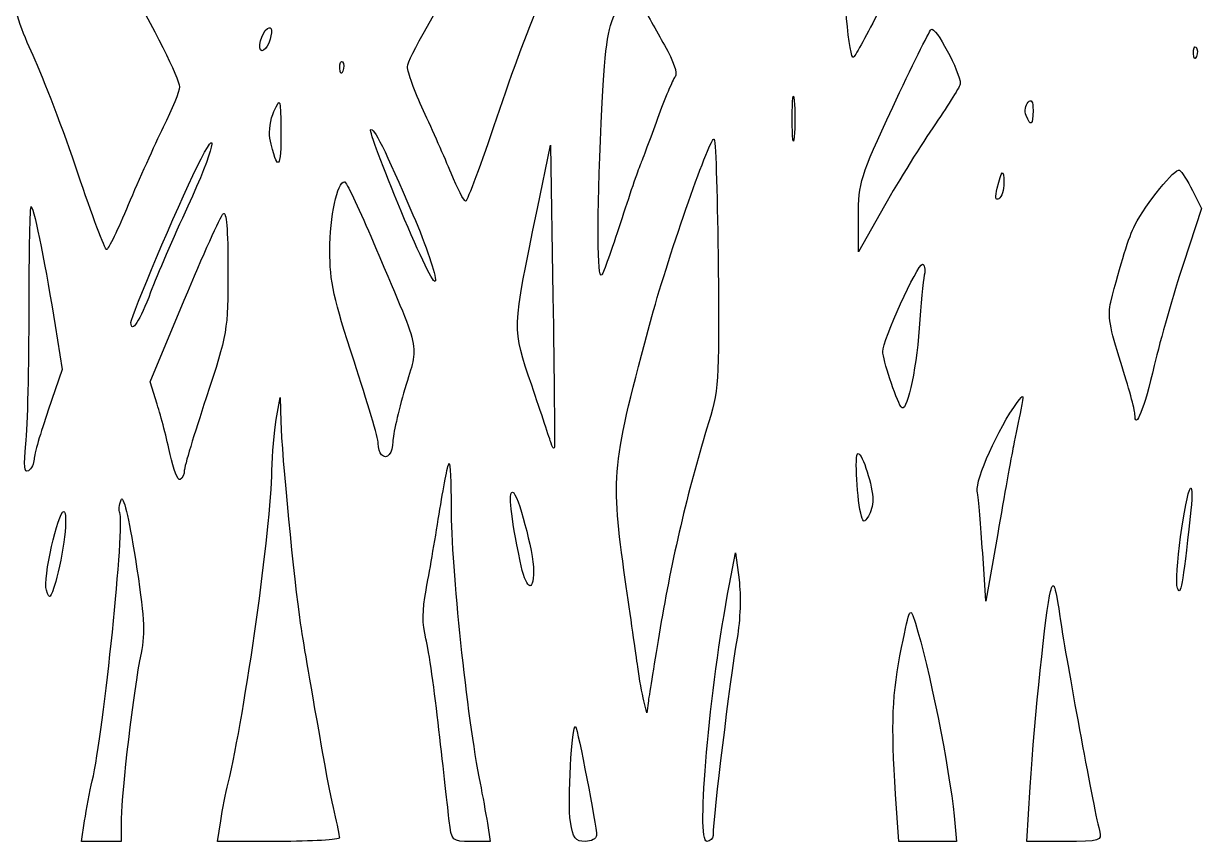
# Model space of a CAD drawing. Header units: centimetres. Extents: x -52 to 49, y -21 to 24.
# Drawn here: x -38.74 to -32.31, y -19.79 to -15.33 of the extents above; entities that cross this region are included whole.
import ezdxf

# ---------------------------------------------------------------- set-up
doc = ezdxf.new("R2010")
doc.units = ezdxf.units.CM
doc.header["$MEASUREMENT"] = 0
doc.layers.add('Layer 1', color=7, linetype='Continuous')

msp = doc.modelspace()

# ---------------------------------------------------------------- linework, layer by layer
at = {"layer": 'Layer 1'}
for points, knots in [([(-36.15924, -15.8465), (-36.07595, -15.59799), (-35.96725, -15.30686), (-35.91768, -15.19955), (-35.91768, -15.19955), (-35.80859, -14.96337), (-35.748, -14.7895), (-35.7406, -14.6914), (-35.7406, -14.6914), (-35.73526, -14.62068), (-35.86168, -14.36688), (-35.90224, -14.36688), (-35.90224, -14.36688), (-35.95306, -14.36688), (-36.64479, -15.48375), (-36.64479, -15.56581), (-36.64479, -15.56581), (-36.64479, -15.5937), (-36.60525, -15.70147), (-36.55693, -15.80529), (-36.55693, -15.80529), (-36.50861, -15.90912), (-36.44093, -16.06252), (-36.40654, -16.1462), (-36.40654, -16.1462), (-36.37215, -16.22987), (-36.33651, -16.29834), (-36.32734, -16.29834), (-36.32734, -16.29834), (-36.31817, -16.29834), (-36.24252, -16.09501), (-36.15923, -15.84651), (-36.15923, -15.84651), (-36.15923, -15.84651), (-36.15924, -15.8465), (-36.15924, -15.8465)], [0, 0, 0, 0, 0.1, 0.1, 0.1, 0.1, 0.2, 0.2, 0.2, 0.2, 0.3, 0.3, 0.3, 0.3, 0.4, 0.4, 0.4, 0.4, 0.5, 0.5, 0.5, 0.5, 0.6, 0.6, 0.6, 0.6, 0.7, 0.7, 0.7, 0.7, 0.8, 0.8, 0.8, 0.8, 1, 1, 1, 1]), ([(-34.06922, -15.25608), (-33.96795, -15.05919), (-33.95296, -15.01171), (-33.97735, -14.96504), (-33.97735, -14.96504), (-34.11176, -14.70781), (-34.29981, -14.41902), (-34.31985, -14.43906), (-34.31985, -14.43906), (-34.33419, -14.4534), (-34.32838, -14.58469), (-34.3054, -14.76553), (-34.3054, -14.76553), (-34.28426, -14.9319), (-34.25876, -15.1731), (-34.24873, -15.30153), (-34.24873, -15.30153), (-34.2387, -15.42996), (-34.22143, -15.52521), (-34.21036, -15.5132), (-34.21036, -15.5132), (-34.19929, -15.50119), (-34.13577, -15.38549), (-34.06922, -15.25609), (-34.06922, -15.25609), (-34.06922, -15.25609), (-34.06922, -15.25608), (-34.06922, -15.25608)], [0, 0, 0, 0, 0.125, 0.125, 0.125, 0.125, 0.25, 0.25, 0.25, 0.25, 0.375, 0.375, 0.375, 0.375, 0.5, 0.5, 0.5, 0.5, 0.625, 0.625, 0.625, 0.625, 0.75, 0.75, 0.75, 0.75, 1, 1, 1, 1]), ([(-38.16744, -16.31818), (-38.1111, -16.18357), (-38.02525, -15.99337), (-37.97667, -15.89551), (-37.97667, -15.89551), (-37.92809, -15.79765), (-37.88834, -15.69872), (-37.88834, -15.67568), (-37.88834, -15.67568), (-37.88834, -15.57895), (-38.46575, -14.55852), (-38.51263, -14.57241), (-38.51263, -14.57241), (-38.5258, -14.57631), (-38.60008, -14.68346), (-38.67772, -14.81054), (-38.67772, -14.81054), (-38.80624, -15.0209), (-38.81766, -15.05223), (-38.80535, -15.16064), (-38.80535, -15.16064), (-38.79791, -15.22612), (-38.74476, -15.38091), (-38.68724, -15.5046), (-38.68724, -15.5046), (-38.62972, -15.62829), (-38.51957, -15.91702), (-38.44248, -16.14621), (-38.44248, -16.14621), (-38.36538, -16.37541), (-38.29501, -16.56293), (-38.2861, -16.56293), (-38.2861, -16.56293), (-38.27718, -16.56293), (-38.22379, -16.4528), (-38.16745, -16.31819), (-38.16745, -16.31819), (-38.16745, -16.31819), (-38.16744, -16.31818), (-38.16744, -16.31818)], [0, 0, 0, 0, 0.0909091, 0.0909091, 0.0909091, 0.0909091, 0.1818182, 0.1818182, 0.1818182, 0.1818182, 0.2727273, 0.2727273, 0.2727273, 0.2727273, 0.3636364, 0.3636364, 0.3636364, 0.3636364, 0.4545455, 0.4545455, 0.4545455, 0.4545455, 0.5454545, 0.5454545, 0.5454545, 0.5454545, 0.6363636, 0.6363636, 0.6363636, 0.6363636, 0.7272727, 0.7272727, 0.7272727, 0.7272727, 0.8181818, 0.8181818, 0.8181818, 0.8181818, 1, 1, 1, 1]), ([(-35.48289, -16.4174), (-35.43577, -16.27188), (-35.38717, -16.129), (-35.37489, -16.0999), (-35.37489, -16.0999), (-35.36261, -16.0708), (-35.32014, -15.95769), (-35.28051, -15.84855), (-35.28051, -15.84855), (-35.24088, -15.73941), (-35.19786, -15.63652), (-35.18493, -15.61991), (-35.18493, -15.61991), (-35.17003, -15.60078), (-35.19116, -15.53773), (-35.24256, -15.44793), (-35.24256, -15.44793), (-35.28719, -15.36995), (-35.34336, -15.26746), (-35.36738, -15.22016), (-35.36738, -15.22016), (-35.3914, -15.17287), (-35.41837, -15.13417), (-35.42733, -15.13417), (-35.42733, -15.13417), (-35.43629, -15.13417), (-35.47073, -15.18998), (-35.50387, -15.2582), (-35.50387, -15.2582), (-35.55647, -15.36647), (-35.56703, -15.44462), (-35.58702, -15.87336), (-35.58702, -15.87336), (-35.61121, -16.39233), (-35.61002, -16.73131), (-35.58412, -16.7005), (-35.58412, -16.7005), (-35.57556, -16.69032), (-35.53001, -16.56292), (-35.48289, -16.4174)], [0, 0, 0, 0, 0.0909091, 0.0909091, 0.0909091, 0.0909091, 0.1818182, 0.1818182, 0.1818182, 0.1818182, 0.2727273, 0.2727273, 0.2727273, 0.2727273, 0.3636364, 0.3636364, 0.3636364, 0.3636364, 0.4545455, 0.4545455, 0.4545455, 0.4545455, 0.5454545, 0.5454545, 0.5454545, 0.5454545, 0.6363636, 0.6363636, 0.6363636, 0.6363636, 0.7272727, 0.7272727, 0.7272727, 0.7272727, 0.8181818, 0.8181818, 0.8181818, 0.8181818, 1, 1, 1, 1]), ([(-37.40168, -15.43627), (-37.37863, -15.37621), (-37.38189, -15.3404), (-37.40888, -15.35709), (-37.40888, -15.35709), (-37.44027, -15.37649), (-37.46547, -15.47813), (-37.43889, -15.47813), (-37.43889, -15.47813), (-37.42726, -15.47813), (-37.41051, -15.4593), (-37.40168, -15.43628), (-37.40168, -15.43628), (-37.40168, -15.43628), (-37.40168, -15.43627), (-37.40168, -15.43627)], [0, 0, 0, 0, 0.2, 0.2, 0.2, 0.2, 0.4, 0.4, 0.4, 0.4, 0.6, 0.6, 0.6, 0.6, 1, 1, 1, 1]), ([(-33.76442, -15.8769), (-33.68969, -15.76881), (-33.62854, -15.66982), (-33.62854, -15.65693), (-33.62854, -15.65693), (-33.62854, -15.59618), (-33.76605, -15.34048), (-33.78725, -15.3618), (-33.78725, -15.3618), (-33.80022, -15.37485), (-33.89484, -15.56608), (-33.9975, -15.78676), (-33.9975, -15.78676), (-34.17527, -16.16887), (-34.18417, -16.19724), (-34.18417, -16.3819), (-34.18417, -16.3819), (-34.18417, -16.3819), (-34.18417, -16.5758), (-34.18417, -16.5758), (-34.18417, -16.5758), (-34.18417, -16.5758), (-34.04223, -16.32462), (-34.04223, -16.32462), (-34.04223, -16.32462), (-33.96416, -16.18647), (-33.83915, -15.985), (-33.76442, -15.87691), (-33.76442, -15.87691), (-33.76442, -15.87691), (-33.76442, -15.8769), (-33.76442, -15.8769)], [0, 0, 0, 0, 0.1111111, 0.1111111, 0.1111111, 0.1111111, 0.2222222, 0.2222222, 0.2222222, 0.2222222, 0.3333333, 0.3333333, 0.3333333, 0.3333333, 0.4444444, 0.4444444, 0.4444444, 0.4444444, 0.5555556, 0.5555556, 0.5555556, 0.5555556, 0.6666667, 0.6666667, 0.6666667, 0.6666667, 0.7777778, 0.7777778, 0.7777778, 0.7777778, 1, 1, 1, 1]), ([(-32.34256, -15.45883), (-32.35135, -15.45004), (-32.35761, -15.46567), (-32.35646, -15.49356), (-32.35646, -15.49356), (-32.35519, -15.52438), (-32.34892, -15.53065), (-32.34047, -15.50955), (-32.34047, -15.50955), (-32.33283, -15.49045), (-32.33377, -15.46763), (-32.34256, -15.45884), (-32.34256, -15.45884), (-32.34256, -15.45884), (-32.34256, -15.45883), (-32.34256, -15.45883)], [0, 0, 0, 0, 0.2, 0.2, 0.2, 0.2, 0.4, 0.4, 0.4, 0.4, 0.6, 0.6, 0.6, 0.6, 1, 1, 1, 1]), ([(-36.99922, -15.53821), (-37.00801, -15.52942), (-37.01427, -15.54505), (-37.01312, -15.57294), (-37.01312, -15.57294), (-37.01185, -15.60376), (-37.00558, -15.61003), (-36.99713, -15.58893), (-36.99713, -15.58893), (-36.98949, -15.56983), (-36.99043, -15.54701), (-36.99922, -15.53822), (-36.99922, -15.53822), (-36.99922, -15.53822), (-36.99922, -15.53821), (-36.99922, -15.53821)], [0, 0, 0, 0, 0.2, 0.2, 0.2, 0.2, 0.4, 0.4, 0.4, 0.4, 0.6, 0.6, 0.6, 0.6, 1, 1, 1, 1]), ([(-37.33486, -15.90807), (-37.33693, -15.7359), (-37.33829, -15.73233), (-37.37271, -15.80885), (-37.37271, -15.80885), (-37.39235, -15.85251), (-37.40229, -15.91799), (-37.39481, -15.95437), (-37.39481, -15.95437), (-37.35516, -16.1472), (-37.3322, -16.12947), (-37.33486, -15.90807)], [0, 0, 0, 0, 0.25, 0.25, 0.25, 0.25, 0.5, 0.5, 0.5, 0.5, 1, 1, 1, 1]), ([(-34.53531, -15.74932), (-34.54102, -15.69475), (-34.54569, -15.7394), (-34.54569, -15.84854), (-34.54569, -15.84854), (-34.54569, -15.95768), (-34.54102, -16.00233), (-34.53531, -15.94776), (-34.53531, -15.94776), (-34.5296, -15.89319), (-34.5296, -15.80389), (-34.53531, -15.74932)], [0, 0, 0, 0, 0.25, 0.25, 0.25, 0.25, 0.5, 0.5, 0.5, 0.5, 1, 1, 1, 1]), ([(-33.23167, -15.80356), (-33.23167, -15.75442), (-33.2402, -15.74065), (-33.259, -15.75945), (-33.259, -15.75945), (-33.27403, -15.77448), (-33.27871, -15.80663), (-33.2694, -15.83089), (-33.2694, -15.83089), (-33.24489, -15.89476), (-33.23168, -15.88519), (-33.23168, -15.80356), (-33.23168, -15.80356), (-33.23168, -15.80356), (-33.23167, -15.80356), (-33.23167, -15.80356)], [0, 0, 0, 0, 0.2, 0.2, 0.2, 0.2, 0.4, 0.4, 0.4, 0.4, 0.6, 0.6, 0.6, 0.6, 1, 1, 1, 1]), ([(-38.04559, -16.79499), (-38.01188, -16.70373), (-37.92075, -16.49301), (-37.84307, -16.32673), (-37.84307, -16.32673), (-37.70172, -16.02415), (-37.65858, -15.83882), (-37.79335, -16.11313), (-37.79335, -16.11313), (-37.89989, -16.32997), (-38.15291, -16.92576), (-38.15291, -16.95977), (-38.15291, -16.95977), (-38.15291, -17.02709), (-38.10301, -16.95048), (-38.04558, -16.795), (-38.04558, -16.795), (-38.04558, -16.795), (-38.04559, -16.79499), (-38.04559, -16.79499)], [0, 0, 0, 0, 0.1666667, 0.1666667, 0.1666667, 0.1666667, 0.3333333, 0.3333333, 0.3333333, 0.3333333, 0.5, 0.5, 0.5, 0.5, 0.6666667, 0.6666667, 0.6666667, 0.6666667, 1, 1, 1, 1]), ([(-36.61459, -16.37322), (-36.768, -16.01493), (-36.82929, -15.89193), (-36.84606, -15.90869), (-36.84606, -15.90869), (-36.85275, -15.91538), (-36.77745, -16.11573), (-36.67874, -16.35392), (-36.67874, -16.35392), (-36.57659, -16.6004), (-36.49591, -16.76371), (-36.49148, -16.73295), (-36.49148, -16.73295), (-36.4872, -16.70323), (-36.54259, -16.54135), (-36.61459, -16.37321), (-36.61459, -16.37321), (-36.61459, -16.37321), (-36.61459, -16.37322), (-36.61459, -16.37322)], [0, 0, 0, 0, 0.1666667, 0.1666667, 0.1666667, 0.1666667, 0.3333333, 0.3333333, 0.3333333, 0.3333333, 0.5, 0.5, 0.5, 0.5, 0.6666667, 0.6666667, 0.6666667, 0.6666667, 1, 1, 1, 1]), ([(-35.26564, -18.62667), (-35.20338, -18.25502), (-35.11481, -17.87569), (-35.01235, -17.54188), (-35.01235, -17.54188), (-34.94493, -17.32222), (-34.94346, -17.30166), (-34.94938, -16.65912), (-34.94938, -16.65912), (-34.95271, -16.2973), (-34.96238, -15.98317), (-34.97086, -15.96106), (-34.97086, -15.96106), (-34.98523, -15.92362), (-35.21881, -16.58723), (-35.31117, -16.92789), (-35.31117, -16.92789), (-35.53175, -17.74145), (-35.5372, -17.79541), (-35.4562, -18.36284), (-35.4562, -18.36284), (-35.42822, -18.55888), (-35.3977, -18.77284), (-35.38839, -18.83833), (-35.38839, -18.83833), (-35.37908, -18.90381), (-35.36411, -18.98716), (-35.35512, -19.02354), (-35.35512, -19.02354), (-35.35512, -19.02354), (-35.33878, -19.08969), (-35.33878, -19.08969), (-35.33878, -19.08969), (-35.33878, -19.08969), (-35.32991, -19.02354), (-35.32991, -19.02354), (-35.32991, -19.02354), (-35.32503, -18.98716), (-35.2961, -18.80857), (-35.26563, -18.62666), (-35.26563, -18.62666), (-35.26563, -18.62666), (-35.26564, -18.62667), (-35.26564, -18.62667)], [0, 0, 0, 0, 0.0833333, 0.0833333, 0.0833333, 0.0833333, 0.1666667, 0.1666667, 0.1666667, 0.1666667, 0.25, 0.25, 0.25, 0.25, 0.3333333, 0.3333333, 0.3333333, 0.3333333, 0.4166667, 0.4166667, 0.4166667, 0.4166667, 0.5, 0.5, 0.5, 0.5, 0.5833333, 0.5833333, 0.5833333, 0.5833333, 0.6666667, 0.6666667, 0.6666667, 0.6666667, 0.75, 0.75, 0.75, 0.75, 0.8333333, 0.8333333, 0.8333333, 0.8333333, 1, 1, 1, 1]), ([(-35.85104, -16.81427), (-35.85104, -16.81427), (-35.86427, -15.99406), (-35.86427, -15.99406), (-35.86427, -15.99406), (-35.86427, -15.99406), (-35.93521, -16.33802), (-35.93521, -16.33802), (-35.93521, -16.33802), (-36.07514, -17.01649), (-36.07414, -16.98603), (-35.9669, -17.30247), (-35.9669, -17.30247), (-35.91488, -17.45597), (-35.86725, -17.59815), (-35.86106, -17.61842), (-35.86106, -17.61842), (-35.85486, -17.63869), (-35.8471, -17.6506), (-35.8438, -17.64488), (-35.8438, -17.64488), (-35.8405, -17.63916), (-35.84377, -17.26539), (-35.85104, -16.81427)], [0, 0, 0, 0, 0.1428571, 0.1428571, 0.1428571, 0.1428571, 0.2857143, 0.2857143, 0.2857143, 0.2857143, 0.4285714, 0.4285714, 0.4285714, 0.4285714, 0.5714286, 0.5714286, 0.5714286, 0.5714286, 0.7142857, 0.7142857, 0.7142857, 0.7142857, 1, 1, 1, 1]), ([(-33.39042, -16.19976), (-33.39042, -16.11682), (-33.40309, -16.12642), (-33.42745, -16.22779), (-33.42745, -16.22779), (-33.43926, -16.27697), (-33.43599, -16.29692), (-33.41794, -16.28576), (-33.41794, -16.28576), (-33.4028, -16.2764), (-33.39042, -16.2377), (-33.39042, -16.19976)], [0, 0, 0, 0, 0.25, 0.25, 0.25, 0.25, 0.5, 0.5, 0.5, 0.5, 1, 1, 1, 1]), ([(-32.57009, -17.19424), (-32.53733, -17.05398), (-32.46608, -16.80395), (-32.41177, -16.63861), (-32.41177, -16.63861), (-32.41177, -16.63861), (-32.31302, -16.33801), (-32.31302, -16.33801), (-32.31302, -16.33801), (-32.31302, -16.33801), (-32.36186, -16.24059), (-32.36186, -16.24059), (-32.36186, -16.24059), (-32.38872, -16.18701), (-32.42075, -16.13696), (-32.43303, -16.12937), (-32.43303, -16.12937), (-32.45582, -16.11528), (-32.61546, -16.31208), (-32.6764, -16.4294), (-32.6764, -16.4294), (-32.70785, -16.48994), (-32.75492, -16.6404), (-32.80794, -16.84984), (-32.80794, -16.84984), (-32.8254, -16.9188), (-32.81332, -16.99129), (-32.75319, -17.17837), (-32.75319, -17.17837), (-32.71076, -17.31039), (-32.67604, -17.43667), (-32.67604, -17.45898), (-32.67604, -17.45898), (-32.67604, -17.55727), (-32.62523, -17.43032), (-32.57009, -17.19424)], [0, 0, 0, 0, 0.1, 0.1, 0.1, 0.1, 0.2, 0.2, 0.2, 0.2, 0.3, 0.3, 0.3, 0.3, 0.4, 0.4, 0.4, 0.4, 0.5, 0.5, 0.5, 0.5, 0.6, 0.6, 0.6, 0.6, 0.7, 0.7, 0.7, 0.7, 0.8, 0.8, 0.8, 0.8, 1, 1, 1, 1]), ([(-36.72417, -17.60942), (-36.72417, -17.57553), (-36.69468, -17.44605), (-36.65865, -17.32169), (-36.65865, -17.32169), (-36.58293, -17.06041), (-36.56113, -17.15769), (-36.84505, -16.49016), (-36.84505, -16.49016), (-36.91468, -16.32645), (-36.97906, -16.1925), (-36.98812, -16.1925), (-36.98812, -16.1925), (-37.02741, -16.1925), (-37.06813, -16.38383), (-37.06813, -16.56843), (-37.06813, -16.56843), (-37.06813, -16.73731), (-37.04744, -16.83163), (-36.93584, -17.17146), (-36.93584, -17.17146), (-36.86308, -17.39302), (-36.80355, -17.59479), (-36.80355, -17.61983), (-36.80355, -17.61983), (-36.80355, -17.64487), (-36.79594, -17.67297), (-36.78663, -17.68227), (-36.78663, -17.68227), (-36.75714, -17.71176), (-36.72417, -17.6733), (-36.72417, -17.60942)], [0, 0, 0, 0, 0.1111111, 0.1111111, 0.1111111, 0.1111111, 0.2222222, 0.2222222, 0.2222222, 0.2222222, 0.3333333, 0.3333333, 0.3333333, 0.3333333, 0.4444444, 0.4444444, 0.4444444, 0.4444444, 0.5555556, 0.5555556, 0.5555556, 0.5555556, 0.6666667, 0.6666667, 0.6666667, 0.6666667, 0.7777778, 0.7777778, 0.7777778, 0.7777778, 1, 1, 1, 1]), ([(-38.68134, -17.70568), (-38.68093, -17.68107), (-38.6464, -17.56115), (-38.6046, -17.43919), (-38.6046, -17.43919), (-38.6046, -17.43919), (-38.5286, -17.21745), (-38.5286, -17.21745), (-38.5286, -17.21745), (-38.5286, -17.21745), (-38.5667, -16.97617), (-38.5667, -16.97617), (-38.5667, -16.97617), (-38.61359, -16.6792), (-38.68091, -16.34361), (-38.69675, -16.32776), (-38.69675, -16.32776), (-38.70323, -16.32128), (-38.70854, -16.57219), (-38.70854, -16.88535), (-38.70854, -16.88535), (-38.70854, -17.19851), (-38.71638, -17.52979), (-38.72597, -17.62152), (-38.72597, -17.62152), (-38.73886, -17.74485), (-38.73541, -17.78337), (-38.71274, -17.76936), (-38.71274, -17.76936), (-38.69588, -17.75894), (-38.68174, -17.73028), (-38.68134, -17.70567), (-38.68134, -17.70567), (-38.68134, -17.70567), (-38.68134, -17.70568), (-38.68134, -17.70568)], [0, 0, 0, 0, 0.1, 0.1, 0.1, 0.1, 0.2, 0.2, 0.2, 0.2, 0.3, 0.3, 0.3, 0.3, 0.4, 0.4, 0.4, 0.4, 0.5, 0.5, 0.5, 0.5, 0.6, 0.6, 0.6, 0.6, 0.7, 0.7, 0.7, 0.7, 0.8, 0.8, 0.8, 0.8, 1, 1, 1, 1]), ([(-37.86188, -17.76734), (-37.86188, -17.74754), (-37.8083, -17.56934), (-37.74282, -17.37134), (-37.74282, -17.37134), (-37.62691, -17.02086), (-37.62376, -17.00246), (-37.62376, -16.676), (-37.62376, -16.676), (-37.62376, -16.45321), (-37.63261, -16.34952), (-37.65013, -16.36704), (-37.65013, -16.36704), (-37.66463, -16.38154), (-37.7603, -16.59392), (-37.86272, -16.83898), (-37.86272, -16.83898), (-37.86272, -16.83898), (-38.04894, -17.28455), (-38.04894, -17.28455), (-38.04894, -17.28455), (-38.04894, -17.28455), (-38.0101, -17.4066), (-38.0101, -17.4066), (-38.0101, -17.4066), (-37.98874, -17.47372), (-37.95676, -17.5967), (-37.93903, -17.67987), (-37.93903, -17.67987), (-37.9213, -17.76304), (-37.89669, -17.82485), (-37.88434, -17.81722), (-37.88434, -17.81722), (-37.87199, -17.80959), (-37.86189, -17.78714), (-37.86189, -17.76735), (-37.86189, -17.76735), (-37.86189, -17.76735), (-37.86188, -17.76734), (-37.86188, -17.76734)], [0, 0, 0, 0, 0.0909091, 0.0909091, 0.0909091, 0.0909091, 0.1818182, 0.1818182, 0.1818182, 0.1818182, 0.2727273, 0.2727273, 0.2727273, 0.2727273, 0.3636364, 0.3636364, 0.3636364, 0.3636364, 0.4545455, 0.4545455, 0.4545455, 0.4545455, 0.5454545, 0.5454545, 0.5454545, 0.5454545, 0.6363636, 0.6363636, 0.6363636, 0.6363636, 0.7272727, 0.7272727, 0.7272727, 0.7272727, 0.8181818, 0.8181818, 0.8181818, 0.8181818, 1, 1, 1, 1]), ([(-33.85314, -16.99143), (-33.84431, -16.86489), (-33.83161, -16.73457), (-33.82491, -16.70183), (-33.82491, -16.70183), (-33.81821, -16.66909), (-33.82298, -16.6423), (-33.83551, -16.6423), (-33.83551, -16.6423), (-33.86249, -16.6423), (-34.05257, -17.06103), (-34.0517, -17.11855), (-34.0517, -17.11855), (-34.05106, -17.16091), (-33.98054, -17.37518), (-33.95208, -17.42122), (-33.95208, -17.42122), (-33.92357, -17.46736), (-33.87015, -17.23534), (-33.85314, -16.99144), (-33.85314, -16.99144), (-33.85314, -16.99144), (-33.85314, -16.99143), (-33.85314, -16.99143)], [0, 0, 0, 0, 0.1428571, 0.1428571, 0.1428571, 0.1428571, 0.2857143, 0.2857143, 0.2857143, 0.2857143, 0.4285714, 0.4285714, 0.4285714, 0.4285714, 0.5714286, 0.5714286, 0.5714286, 0.5714286, 0.7142857, 0.7142857, 0.7142857, 0.7142857, 1, 1, 1, 1]), ([(-33.33856, -17.63448), (-33.32667, -17.57627), (-33.30834, -17.48697), (-33.29783, -17.43604), (-33.29783, -17.43604), (-33.28009, -17.35008), (-33.28151, -17.34724), (-33.31759, -17.39635), (-33.31759, -17.39635), (-33.42221, -17.53877), (-33.54637, -17.81471), (-33.53576, -17.8812), (-33.53576, -17.8812), (-33.52955, -17.92013), (-33.5164, -18.07103), (-33.50654, -18.21655), (-33.50654, -18.21655), (-33.50654, -18.21655), (-33.48862, -18.48113), (-33.48862, -18.48113), (-33.48862, -18.48113), (-33.48862, -18.48113), (-33.4244, -18.11071), (-33.4244, -18.11071), (-33.4244, -18.11071), (-33.38908, -17.90698), (-33.35046, -17.69267), (-33.33856, -17.63446), (-33.33856, -17.63446), (-33.33856, -17.63446), (-33.33856, -17.63448), (-33.33856, -17.63448)], [0, 0, 0, 0, 0.1111111, 0.1111111, 0.1111111, 0.1111111, 0.2222222, 0.2222222, 0.2222222, 0.2222222, 0.3333333, 0.3333333, 0.3333333, 0.3333333, 0.4444444, 0.4444444, 0.4444444, 0.4444444, 0.5555556, 0.5555556, 0.5555556, 0.5555556, 0.6666667, 0.6666667, 0.6666667, 0.6666667, 0.7777778, 0.7777778, 0.7777778, 0.7777778, 1, 1, 1, 1]), ([(-37.01586, -19.77099), (-37.01621, -19.76008), (-37.02904, -19.69757), (-37.04436, -19.63208), (-37.04436, -19.63208), (-37.05968, -19.5666), (-37.08383, -19.44753), (-37.09801, -19.3675), (-37.09801, -19.3675), (-37.18312, -18.88734), (-37.20578, -18.75482), (-37.22918, -18.60021), (-37.22918, -18.60021), (-37.26257, -18.37955), (-37.331, -17.67428), (-37.33571, -17.50219), (-37.33571, -17.50219), (-37.33571, -17.50219), (-37.33933, -17.3699), (-37.33933, -17.3699), (-37.33933, -17.3699), (-37.33933, -17.3699), (-37.36052, -17.48896), (-37.36052, -17.48896), (-37.36052, -17.48896), (-37.37217, -17.55444), (-37.38257, -17.67946), (-37.38363, -17.76677), (-37.38363, -17.76677), (-37.38737, -18.07466), (-37.53047, -19.09431), (-37.62313, -19.47333), (-37.62313, -19.47333), (-37.63558, -19.52426), (-37.65377, -19.61654), (-37.66354, -19.67838), (-37.66354, -19.67838), (-37.66354, -19.67838), (-37.68131, -19.79083), (-37.68131, -19.79083), (-37.68131, -19.79083), (-37.68131, -19.79083), (-37.34826, -19.79083), (-37.34826, -19.79083), (-37.34826, -19.79083), (-37.16508, -19.79083), (-37.0155, -19.7819), (-37.01585, -19.77099), (-37.01585, -19.77099), (-37.01585, -19.77099), (-37.01586, -19.77099), (-37.01586, -19.77099)], [0, 0, 0, 0, 0.0714286, 0.0714286, 0.0714286, 0.0714286, 0.1428571, 0.1428571, 0.1428571, 0.1428571, 0.2142857, 0.2142857, 0.2142857, 0.2142857, 0.2857143, 0.2857143, 0.2857143, 0.2857143, 0.3571429, 0.3571429, 0.3571429, 0.3571429, 0.4285714, 0.4285714, 0.4285714, 0.4285714, 0.5, 0.5, 0.5, 0.5, 0.5714286, 0.5714286, 0.5714286, 0.5714286, 0.6428571, 0.6428571, 0.6428571, 0.6428571, 0.7142857, 0.7142857, 0.7142857, 0.7142857, 0.7857143, 0.7857143, 0.7857143, 0.7857143, 0.8571429, 0.8571429, 0.8571429, 0.8571429, 1, 1, 1, 1]), ([(-36.20862, -19.69161), (-36.21743, -19.63704), (-36.23536, -19.53881), (-36.24847, -19.47333), (-36.24847, -19.47333), (-36.32142, -19.10877), (-36.40654, -18.29818), (-36.40661, -17.96741), (-36.40661, -17.96741), (-36.40664, -17.83038), (-36.4119, -17.7235), (-36.4183, -17.7299), (-36.4183, -17.7299), (-36.4247, -17.7363), (-36.44886, -17.86032), (-36.47199, -18.00551), (-36.47199, -18.00551), (-36.49512, -18.15069), (-36.52713, -18.33748), (-36.54313, -18.42059), (-36.54313, -18.42059), (-36.56395, -18.52875), (-36.56416, -18.60395), (-36.54389, -18.68517), (-36.54389, -18.68517), (-36.52832, -18.74758), (-36.49623, -18.97128), (-36.47259, -19.18229), (-36.47259, -19.18229), (-36.44895, -19.3933), (-36.42371, -19.61654), (-36.41651, -19.67838), (-36.41651, -19.67838), (-36.40355, -19.78966), (-36.40233, -19.79083), (-36.298, -19.79083), (-36.298, -19.79083), (-36.298, -19.79083), (-36.19259, -19.79083), (-36.19259, -19.79083), (-36.19259, -19.79083), (-36.19259, -19.79083), (-36.20861, -19.69161), (-36.20861, -19.69161), (-36.20861, -19.69161), (-36.20861, -19.69161), (-36.20862, -19.69161), (-36.20862, -19.69161)], [0, 0, 0, 0, 0.0769231, 0.0769231, 0.0769231, 0.0769231, 0.1538462, 0.1538462, 0.1538462, 0.1538462, 0.2307692, 0.2307692, 0.2307692, 0.2307692, 0.3076923, 0.3076923, 0.3076923, 0.3076923, 0.3846154, 0.3846154, 0.3846154, 0.3846154, 0.4615385, 0.4615385, 0.4615385, 0.4615385, 0.5384615, 0.5384615, 0.5384615, 0.5384615, 0.6153846, 0.6153846, 0.6153846, 0.6153846, 0.6923077, 0.6923077, 0.6923077, 0.6923077, 0.7692308, 0.7692308, 0.7692308, 0.7692308, 0.8461538, 0.8461538, 0.8461538, 0.8461538, 1, 1, 1, 1]), ([(-34.1052, -17.92859), (-34.10461, -17.85594), (-34.16266, -17.67417), (-34.18645, -17.67417), (-34.18645, -17.67417), (-34.2065, -17.67417), (-34.19161, -17.94148), (-34.16733, -18.01739), (-34.16733, -18.01739), (-34.15636, -18.05168), (-34.15193, -18.05168), (-34.13024, -18.01739), (-34.13024, -18.01739), (-34.11669, -17.99597), (-34.10543, -17.95601), (-34.1052, -17.9286), (-34.1052, -17.9286), (-34.1052, -17.9286), (-34.1052, -17.92859), (-34.1052, -17.92859)], [0, 0, 0, 0, 0.1666667, 0.1666667, 0.1666667, 0.1666667, 0.3333333, 0.3333333, 0.3333333, 0.3333333, 0.5, 0.5, 0.5, 0.5, 0.6666667, 0.6666667, 0.6666667, 0.6666667, 1, 1, 1, 1]), ([(-32.37366, -18.01829), (-32.3631, -17.92379), (-32.36243, -17.85445), (-32.37219, -17.8642), (-32.37219, -17.8642), (-32.4018, -17.89381), (-32.46323, -18.36089), (-32.44389, -18.40939), (-32.44389, -18.40939), (-32.42583, -18.45469), (-32.41686, -18.40477), (-32.37367, -18.01829), (-32.37367, -18.01829), (-32.37367, -18.01829), (-32.37366, -18.01829), (-32.37366, -18.01829)], [0, 0, 0, 0, 0.2, 0.2, 0.2, 0.2, 0.4, 0.4, 0.4, 0.4, 0.6, 0.6, 0.6, 0.6, 1, 1, 1, 1]), ([(-38.20562, -19.66516), (-38.20538, -19.51806), (-38.1395, -18.96623), (-38.09815, -18.76483), (-38.09815, -18.76483), (-38.07438, -18.64904), (-38.07967, -18.56127), (-38.12914, -18.25108), (-38.12914, -18.25108), (-38.16611, -18.01926), (-38.19581, -17.89627), (-38.20723, -17.92771), (-38.20723, -17.92771), (-38.21737, -17.95561), (-38.22056, -17.98727), (-38.21432, -17.99807), (-38.21432, -17.99807), (-38.18432, -18.04997), (-38.30162, -19.19479), (-38.36413, -19.46011), (-38.36413, -19.46011), (-38.37784, -19.51832), (-38.39651, -19.61654), (-38.40561, -19.67839), (-38.40561, -19.67839), (-38.40561, -19.67839), (-38.42215, -19.79084), (-38.42215, -19.79084), (-38.42215, -19.79084), (-38.42215, -19.79084), (-38.31399, -19.79084), (-38.31399, -19.79084), (-38.31399, -19.79084), (-38.31399, -19.79084), (-38.20583, -19.79084), (-38.20583, -19.79084), (-38.20583, -19.79084), (-38.20583, -19.79084), (-38.20562, -19.66516), (-38.20562, -19.66516)], [0, 0, 0, 0, 0.0909091, 0.0909091, 0.0909091, 0.0909091, 0.1818182, 0.1818182, 0.1818182, 0.1818182, 0.2727273, 0.2727273, 0.2727273, 0.2727273, 0.3636364, 0.3636364, 0.3636364, 0.3636364, 0.4545455, 0.4545455, 0.4545455, 0.4545455, 0.5454545, 0.5454545, 0.5454545, 0.5454545, 0.6363636, 0.6363636, 0.6363636, 0.6363636, 0.7272727, 0.7272727, 0.7272727, 0.7272727, 0.8181818, 0.8181818, 0.8181818, 0.8181818, 1, 1, 1, 1]), ([(-35.95665, -18.31422), (-35.95633, -18.21281), (-36.04353, -17.88583), (-36.07089, -17.88583), (-36.07089, -17.88583), (-36.095, -17.88583), (-36.08156, -18.01023), (-36.03031, -18.26127), (-36.03031, -18.26127), (-35.99913, -18.41399), (-35.95705, -18.44423), (-35.95665, -18.31422)], [0, 0, 0, 0, 0.25, 0.25, 0.25, 0.25, 0.5, 0.5, 0.5, 0.5, 1, 1, 1, 1]), ([(-38.51564, -18.12901), (-38.50669, -18.05347), (-38.50808, -17.99166), (-38.51872, -17.99166), (-38.51872, -17.99166), (-38.55275, -17.99166), (-38.63415, -18.3576), (-38.61415, -18.42064), (-38.61415, -18.42064), (-38.59716, -18.47419), (-38.5918, -18.46919), (-38.56352, -18.37344), (-38.56352, -18.37344), (-38.54613, -18.31454), (-38.52458, -18.20455), (-38.51563, -18.12901), (-38.51563, -18.12901), (-38.51563, -18.12901), (-38.51564, -18.12901), (-38.51564, -18.12901)], [0, 0, 0, 0, 0.1666667, 0.1666667, 0.1666667, 0.1666667, 0.3333333, 0.3333333, 0.3333333, 0.3333333, 0.5, 0.5, 0.5, 0.5, 0.6666667, 0.6666667, 0.6666667, 0.6666667, 1, 1, 1, 1]), ([(-34.97746, -19.75771), (-34.97593, -19.64719), (-34.88668, -18.91685), (-34.84594, -18.68151), (-34.84594, -18.68151), (-34.82912, -18.58434), (-34.82471, -18.44831), (-34.83564, -18.36401), (-34.83564, -18.36401), (-34.83564, -18.36401), (-34.85476, -18.21651), (-34.85476, -18.21651), (-34.85476, -18.21651), (-34.85476, -18.21651), (-34.88777, -18.38849), (-34.88777, -18.38849), (-34.88777, -18.38849), (-34.99761, -18.96079), (-35.07081, -19.79078), (-35.01145, -19.79078), (-35.01145, -19.79078), (-34.99301, -19.79078), (-34.97772, -19.7759), (-34.97747, -19.75771), (-34.97747, -19.75771), (-34.97747, -19.75771), (-34.97746, -19.75771), (-34.97746, -19.75771)], [0, 0, 0, 0, 0.125, 0.125, 0.125, 0.125, 0.25, 0.25, 0.25, 0.25, 0.375, 0.375, 0.375, 0.375, 0.5, 0.5, 0.5, 0.5, 0.625, 0.625, 0.625, 0.625, 0.75, 0.75, 0.75, 0.75, 1, 1, 1, 1]), ([(-32.86985, -19.73125), (-32.90684, -19.57768), (-33.05087, -18.7995), (-33.08164, -18.58693), (-33.08164, -18.58693), (-33.11005, -18.39071), (-33.11961, -18.36253), (-33.13602, -18.4268), (-33.13602, -18.4268), (-33.16221, -18.5294), (-33.2235, -19.1183), (-33.24699, -19.49313), (-33.24699, -19.49313), (-33.24699, -19.49313), (-33.26565, -19.79079), (-33.26565, -19.79079), (-33.26565, -19.79079), (-33.26565, -19.79079), (-33.06058, -19.79079), (-33.06058, -19.79079), (-33.06058, -19.79079), (-32.8613, -19.79079), (-32.85591, -19.7891), (-32.86985, -19.73126), (-32.86985, -19.73126), (-32.86985, -19.73126), (-32.86985, -19.73125), (-32.86985, -19.73125)], [0, 0, 0, 0, 0.125, 0.125, 0.125, 0.125, 0.25, 0.25, 0.25, 0.25, 0.375, 0.375, 0.375, 0.375, 0.5, 0.5, 0.5, 0.5, 0.625, 0.625, 0.625, 0.625, 0.75, 0.75, 0.75, 0.75, 1, 1, 1, 1]), ([(-33.66216, -19.65187), (-33.68793, -19.39086), (-33.80015, -18.83248), (-33.87354, -18.60015), (-33.87354, -18.60015), (-33.90267, -18.50793), (-33.90299, -18.50849), (-33.94897, -18.73244), (-33.94897, -18.73244), (-34.00014, -18.98165), (-34.00699, -19.14952), (-33.98161, -19.5328), (-33.98161, -19.5328), (-33.98161, -19.5328), (-33.96453, -19.79077), (-33.96453, -19.79077), (-33.96453, -19.79077), (-33.96453, -19.79077), (-33.80649, -19.79077), (-33.80649, -19.79077), (-33.80649, -19.79077), (-33.80649, -19.79077), (-33.64845, -19.79077), (-33.64845, -19.79077), (-33.64845, -19.79077), (-33.64845, -19.79077), (-33.66216, -19.65186), (-33.66216, -19.65186), (-33.66216, -19.65186), (-33.66216, -19.65186), (-33.66216, -19.65187), (-33.66216, -19.65187)], [0, 0, 0, 0, 0.1111111, 0.1111111, 0.1111111, 0.1111111, 0.2222222, 0.2222222, 0.2222222, 0.2222222, 0.3333333, 0.3333333, 0.3333333, 0.3333333, 0.4444444, 0.4444444, 0.4444444, 0.4444444, 0.5555556, 0.5555556, 0.5555556, 0.5555556, 0.6666667, 0.6666667, 0.6666667, 0.6666667, 0.7777778, 0.7777778, 0.7777778, 0.7777778, 1, 1, 1, 1]), ([(-35.61292, -19.75771), (-35.61292, -19.70922), (-35.716, -19.17623), (-35.72763, -19.1646), (-35.72763, -19.1646), (-35.74834, -19.14389), (-35.7719, -19.58165), (-35.75558, -19.68374), (-35.75558, -19.68374), (-35.74115, -19.77398), (-35.72858, -19.79083), (-35.67569, -19.79083), (-35.67569, -19.79083), (-35.64117, -19.79083), (-35.61293, -19.77592), (-35.61293, -19.7577), (-35.61293, -19.7577), (-35.61293, -19.7577), (-35.61292, -19.75771), (-35.61292, -19.75771)], [0, 0, 0, 0, 0.1666667, 0.1666667, 0.1666667, 0.1666667, 0.3333333, 0.3333333, 0.3333333, 0.3333333, 0.5, 0.5, 0.5, 0.5, 0.6666667, 0.6666667, 0.6666667, 0.6666667, 1, 1, 1, 1])]:
    msp.add_open_spline(points, degree=3, knots=knots, dxfattribs=at)

doc.saveas('drawing.dxf')
